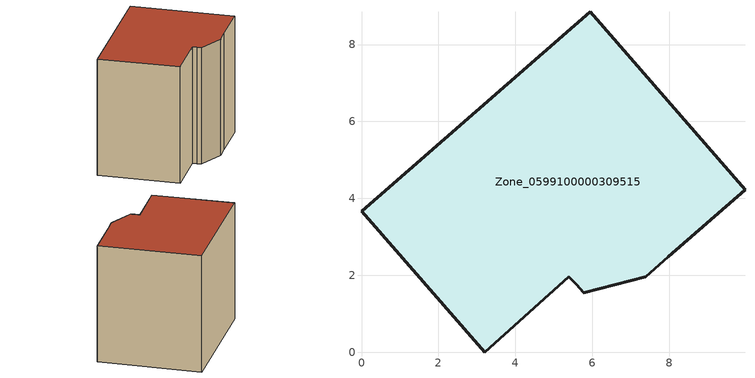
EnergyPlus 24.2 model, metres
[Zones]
Zone_0599100000309515
 floor ground (C_G): 7.97,2.48 7.39,1.96 5.79,1.54 5.58,1.77 5.39,1.96 3.2,0 0,3.67 5.95,8.85 9.97,4.23 z0
 wall outside (C_F): 5.95,8.85 0,3.67 3.2,0 5.39,1.96 5.58,1.77 5.79,1.54 7.39,1.96 7.97,2.48 9.97,4.23 5.95,8.85 z0:7.18
 roof outside (C_R): 9.97,4.23 5.95,8.85 0,3.67 3.2,0 5.39,1.96 5.58,1.77 5.79,1.54 7.39,1.96 7.97,2.48 z7.18
[BUILDING]
Pand.0599100000309515: North Axis=0; Terrain=City; Loads Convergence Tolerance Value=0.04; Temperature Convergence Tolerance Value=0.4; Solar Distribution=FullExterior; Maximum Number of Warmup Days=25; Minimum Number of Warmup Days=1
[Site:Location]
Rotterdam.The.Hague.AP_ZH_NLD Design_Conditions: Latitude=51.96; Longitude=4.45; Time Zone=1; Elevation=-4.5
[SITE:GROUNDTEMPERATURE:BUILDINGSURFACE]
18, 18, 18, 18, 18, 18, 18, 18, 18, 18, 18, 18
[MATERIAL] Thermal Absorptance=0.9; Solar Absorptance=0.7; Visible Absorptance=0.7
Name | Roughness | Thickness | Conductivity | Density | Specific Heat
G.TI.1946 | MediumSmooth | 0.15 | 1 | 540 | 1210
F.TI.1946 | Rough | 0.3 | 0.857143 | 1920 | 840
R.TI.1946 | MediumRough | 0.2 | 0.1 | 1500 | 1000
[CONSTRUCTION]
C_G: G.TI.1946
C_F: F.TI.1946
C_R: R.TI.1946
[ZONE]
Zone_0599100000309515: Type=1; Multiplier=1; Ceiling Height=Autocalculate; Volume=Autocalculate; Floor Area=autocalculate; Part of Total Floor Area=Yes
[ZONEINFILTRATION:DESIGNFLOWRATE]
Infil_Zone_0599100000309515: Zone or ZoneList or Space or SpaceList=Zone_0599100000309515; Schedule=AlwaysOn; Design Flow Rate Calculation Method=Flow/Area; Flow Rate per Floor Area=0.003; Constant Term Coefficient=1; Temperature Term Coefficient=0; Velocity Term Coefficient=0; Velocity Squared Term Coefficient=0
[HVACTEMPLATE:ZONE:IDEALLOADSAIRSYSTEM]
Zone_0599100000309515: Maximum Heating Supply Air Temperature=50; Minimum Cooling Supply Air Temperature=13; Maximum Heating Supply Air Humidity Ratio=0.0156; Minimum Cooling Supply Air Humidity Ratio=0.0077; Heating Limit=NoLimit; Cooling Limit=NoLimit; Dehumidification Control Type=ConstantSensibleHeatRatio; Cooling Sensible Heat Ratio=0.7; Dehumidification Setpoint=60; Humidification Control Type=None; Humidification Setpoint=30; Outdoor Air Method=None; Outdoor Air Flow Rate per Person=0.00944; Outdoor Air Flow Rate per Zone Floor Area=0; Outdoor Air Flow Rate per Zone=0; Demand Controlled Ventilation Type=None; Outdoor Air Economizer Type=NoEconomizer; Heat Recovery Type=None; Sensible Heat Recovery Effectiveness=0.7; Latent Heat Recovery Effectiveness=0.65
[ZONECONTROL:THERMOSTAT]
ThermostatControl_Zone_0599100000309515: Zone or ZoneList=Zone_0599100000309515; Control Type Schedule=DualSetpointControlType; Control 1=Thermostat_Zone_0599100000309515; Temperature Difference Between Cutout And Setpoint=0
[THERMOSTATSETPOINT:DUALSETPOINT]
Thermostat_Zone_0599100000309515: Heating Setpoint Temperature Schedule=HeatingSetpoint_Zone_0599100000309515; Cooling Setpoint Temperature Schedule=CoolingSetpoint_Zone_0599100000309515
[SCHEDULE:COMPACT]
HeatingSetpoint_Zone_0599100000309515: Through: 12/31, For: AllDays, Until: 24:00, 21
CoolingSetpoint_Zone_0599100000309515: Through: 12/31, For: AllDays, Until: 24:00, 24
DualSetpointControlType: Through: 12/31, For: AllDays, Until: 24:00, 4
AlwaysOn: Through: 12/31, For: AllDays, Until: 24:00, 1
